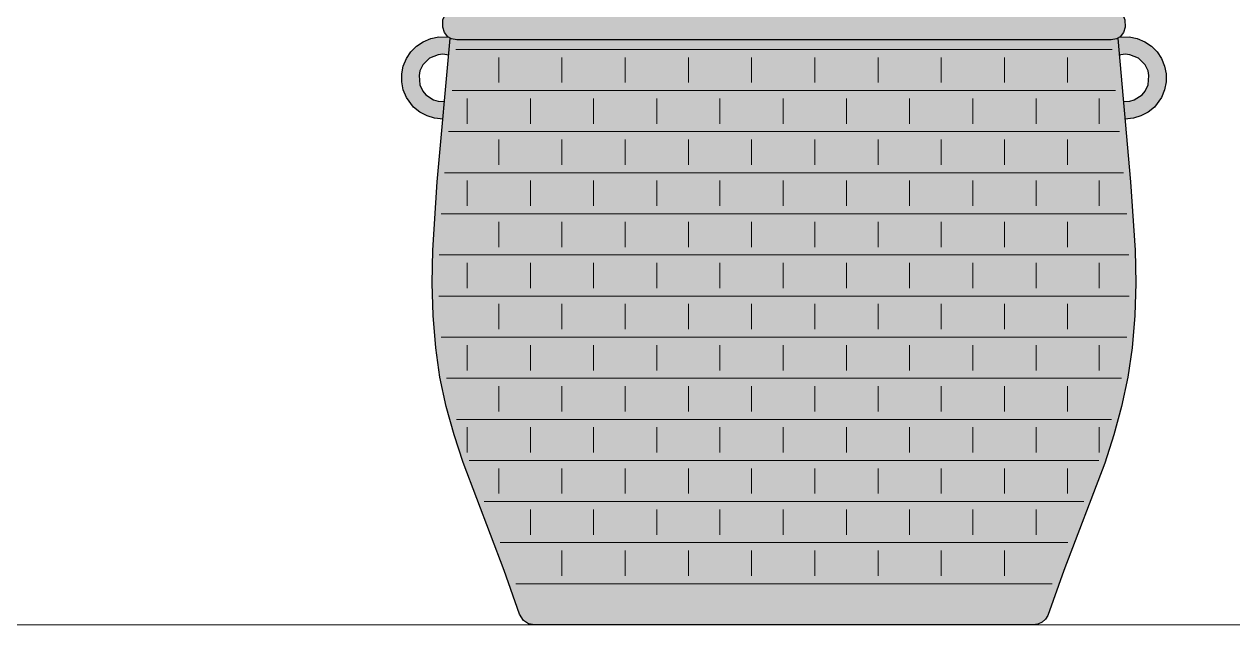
# Model space of a CAD drawing. Header units: metres. Extents: x 0 to 8.79, y -6.64 to 2.65.
# Drawn here: x 3.618 to 4.383, y 0 to 0.38 of the extents above; entities that cross this region are included whole.
import ezdxf

# ---------------------------------------------------------------- set-up
doc = ezdxf.new("R2010")
doc.units = ezdxf.units.M
doc.layers.add('VEG-MACETA', color=25, linetype='Continuous', lineweight=25, true_color=0x745440)
doc.layers.add('VEG-TEXTO', color=47, linetype='Continuous', lineweight=18, true_color=0x464646)
doc.layers.add('VEG-RELLENO', color=253, linetype='Continuous', true_color=0x96c896)

# ---------------------------------------------------------------- blocks, each defined once
blk = doc.blocks.new('VEG_Kentia_ALZADO')
at = {"layer": 'VEG-RELLENO', "true_color": 0xc2a980}
h = blk.add_hatch(color=253, dxfattribs=at)
h.dxf.hatch_style = 1
h.paths.add_polyline_path([(0.216, 0.3781), (0.2149, 0.3748), (0.2127, 0.372), (0.2104, 0.3707), (0.207, 0.37), (-0.207, 0.37), (-0.2112, 0.3711), (-0.214, 0.3733), (-0.2156, 0.3764), (-0.216, 0.381), (-0.2153, 0.3844), (-0.2134, 0.3874), (-0.2104, 0.3893), (-0.207, 0.39), (-0.0725, 0.39), (-0.0707, 0.388), (-0.0497, 0.388), (-0.0515, 0.39), (0.0515, 0.39), (0.0497, 0.388), (0.0707, 0.388), (0.0725, 0.39), (0.207, 0.39), (0.2112, 0.3889), (0.214, 0.3867), (0.2158, 0.3828)])
at = {"layer": 'VEG-RELLENO', "true_color": 0xbea57d}
h = blk.add_hatch(color=253, dxfattribs=at)
h.dxf.hatch_style = 1
h.paths.add_polyline_path([(-0.216, 0.32), (-0.2211, 0.3205), (-0.2259, 0.322), (-0.2304, 0.3244), (-0.2344, 0.3276), (-0.2376, 0.3316), (-0.24, 0.3361), (-0.2415, 0.3409), (-0.242, 0.346), (-0.2415, 0.3511), (-0.24, 0.3559), (-0.2376, 0.3604), (-0.2344, 0.3644), (-0.2304, 0.3676), (-0.2259, 0.37), (-0.2211, 0.3715), (-0.216, 0.372), (-0.2122, 0.3717), (-0.2112, 0.371), (-0.212, 0.3604), (-0.216, 0.361), (-0.2189, 0.3607), (-0.2217, 0.3599), (-0.2255, 0.3576), (-0.2285, 0.3543), (-0.2299, 0.3517), (-0.231, 0.346), (-0.2299, 0.3403), (-0.2266, 0.3354), (-0.2217, 0.3321), (-0.2189, 0.3313), (-0.2146, 0.3311)])
at = {"layer": 'VEG-RELLENO', "true_color": 0xd8bc8e}
h = blk.add_hatch(color=31, dxfattribs=at)
h.dxf.hatch_style = 1
h.paths.add_polyline_path([(-0.1588, 0), (-0.1616, 0.0007), (-0.164, 0.0022), (-0.1669, 0.0059), (-0.1771, 0.0344), (-0.203, 0.1023), (-0.2088, 0.1202), (-0.2137, 0.1382), (-0.2177, 0.1567), (-0.2204, 0.1752), (-0.2221, 0.1957), (-0.2226, 0.2161), (-0.2222, 0.2371), (-0.2194, 0.2802), (-0.2112, 0.371), (-0.207, 0.37), (0.207, 0.37), (0.2112, 0.371), (0.2194, 0.2802), (0.2222, 0.2371), (0.2226, 0.2161), (0.2221, 0.1957), (0.2204, 0.1752), (0.2177, 0.1567), (0.2137, 0.1382), (0.2088, 0.1202), (0.2031, 0.1026), (0.1771, 0.0344), (0.1673, 0.0068), (0.1648, 0.0028), (0.1616, 0.0007), (0.1578, 0)])
at = {"layer": 'VEG-RELLENO', "true_color": 0xbea57d}
h = blk.add_hatch(color=253, dxfattribs=at)
h.dxf.hatch_style = 1
h.paths.add_polyline_path([(0.2415, 0.3409), (0.2389, 0.3337), (0.2361, 0.3295), (0.2325, 0.3259), (0.2283, 0.3231), (0.2235, 0.3211), (0.2157, 0.32), (0.2146, 0.3311), (0.2189, 0.3313), (0.2217, 0.3321), (0.2266, 0.3354), (0.2285, 0.3377), (0.2304, 0.3416), (0.2309, 0.3475), (0.2304, 0.3504), (0.2285, 0.3543), (0.2243, 0.3585), (0.2189, 0.3607), (0.216, 0.361), (0.212, 0.3604), (0.2112, 0.371), (0.2122, 0.3717), (0.216, 0.372), (0.2235, 0.3709), (0.2283, 0.3689), (0.2344, 0.3644), (0.2389, 0.3583), (0.2409, 0.3535), (0.2419, 0.3485)])
at = {"layer": 'VEG-MACETA'}
for points in [[(0.0725, 0.39), (0.2079, 0.39), (0.2112, 0.3889), (0.2145, 0.386), (0.2158, 0.3828), (0.216, 0.3781), (0.2149, 0.3748), (0.2127, 0.372), (0.2104, 0.3707), (0.207, 0.37), (-0.207, 0.37), (-0.2104, 0.3707), (-0.2127, 0.372), (-0.2149, 0.3748), (-0.216, 0.3781), (-0.2158, 0.3828), (-0.2145, 0.386), (-0.2112, 0.3889), (-0.2079, 0.39), (-0.0725, 0.39)], [(-0.2157, 0.32), (-0.2211, 0.3205), (-0.2259, 0.322), (-0.2304, 0.3244), (-0.2344, 0.3276), (-0.2389, 0.3337), (-0.2409, 0.3385), (-0.2419, 0.3435), (-0.2419, 0.3485), (-0.2409, 0.3535), (-0.2389, 0.3583), (-0.2361, 0.3625), (-0.2325, 0.3661), (-0.2283, 0.3689), (-0.2235, 0.3709), (-0.2185, 0.3719), (-0.2122, 0.3717)], [(0.2112, 0.371), (0.2194, 0.2802), (0.2222, 0.2371), (0.2226, 0.2161), (0.2221, 0.1957), (0.2204, 0.1752), (0.2177, 0.1567), (0.2137, 0.1382), (0.2088, 0.1202), (0.203, 0.1023), (0.1771, 0.0344), (0.1669, 0.0059), (0.1654, 0.0035), (0.1633, 0.0016), (0.1607, 0.0004), (0.1578, 0), (-0.1578, 0), (-0.1616, 0.0007), (-0.1648, 0.0028), (-0.1673, 0.0068), (-0.1771, 0.0344), (-0.2031, 0.1026), (-0.2088, 0.1202), (-0.2137, 0.1382), (-0.2177, 0.1567), (-0.2204, 0.1752), (-0.2221, 0.1957), (-0.2226, 0.2161), (-0.2222, 0.2371), (-0.2194, 0.2802), (-0.2112, 0.371)], [(0.2122, 0.3717), (0.2185, 0.3719), (0.2235, 0.3709), (0.2283, 0.3689), (0.2325, 0.3661), (0.2361, 0.3625), (0.2389, 0.3583), (0.2409, 0.3535), (0.2419, 0.3485), (0.2419, 0.3435), (0.2409, 0.3385), (0.2389, 0.3337), (0.2344, 0.3276), (0.2304, 0.3244), (0.2259, 0.322), (0.2211, 0.3205), (0.2157, 0.32)], [(-0.212, 0.3604), (-0.216, 0.361), (-0.2189, 0.3607), (-0.2243, 0.3585), (-0.2285, 0.3543), (-0.2304, 0.3504), (-0.2309, 0.3475), (-0.2304, 0.3416), (-0.2285, 0.3377), (-0.2266, 0.3354), (-0.2217, 0.3321), (-0.2189, 0.3313), (-0.2146, 0.3311)], [(0.2146, 0.3311), (0.2189, 0.3313), (0.2217, 0.3321), (0.2266, 0.3354), (0.2285, 0.3377), (0.2304, 0.3416), (0.2309, 0.3475), (0.2304, 0.3504), (0.2285, 0.3543), (0.2243, 0.3585), (0.2189, 0.3607), (0.216, 0.361), (0.212, 0.3604)]]:
    blk.add_lwpolyline(points, dxfattribs=at)
at = {"layer": 'VEG-MACETA', "lineweight": 9}
for points in [[(-0.2077, 0.364), (0.2077, 0.364)], [(-0.1805, 0.343), (-0.1805, 0.359)], [(-0.1405, 0.343), (-0.1405, 0.359)], [(-0.1005, 0.343), (-0.1005, 0.359)], [(-0.0605, 0.343), (-0.0605, 0.359)], [(-0.0205, 0.343), (-0.0205, 0.359)], [(0.0195, 0.343), (0.0195, 0.359)], [(0.0595, 0.343), (0.0595, 0.359)], [(0.0995, 0.343), (0.0995, 0.359)], [(0.1395, 0.343), (0.1395, 0.359)], [(0.1795, 0.343), (0.1795, 0.359)], [(-0.2099, 0.338), (0.2099, 0.338)], [(-0.2005, 0.317), (-0.2005, 0.333)], [(-0.1605, 0.317), (-0.1605, 0.333)], [(-0.1205, 0.317), (-0.1205, 0.333)], [(-0.0805, 0.317), (-0.0805, 0.333)], [(-0.0405, 0.317), (-0.0405, 0.333)], [(-0.0005, 0.317), (-0.0005, 0.333)], [(0.0395, 0.317), (0.0395, 0.333)], [(0.0795, 0.317), (0.0795, 0.333)], [(0.1195, 0.317), (0.1195, 0.333)], [(0.1595, 0.317), (0.1595, 0.333)], [(0.1995, 0.317), (0.1995, 0.333)], [(-0.2124, 0.312), (0.2124, 0.312)], [(-0.1805, 0.291), (-0.1805, 0.307)], [(-0.1405, 0.291), (-0.1405, 0.307)], [(-0.1005, 0.291), (-0.1005, 0.307)], [(-0.0605, 0.291), (-0.0605, 0.307)], [(-0.0205, 0.291), (-0.0205, 0.307)], [(0.0195, 0.291), (0.0195, 0.307)], [(0.0595, 0.291), (0.0595, 0.307)], [(0.0995, 0.291), (0.0995, 0.307)], [(0.1395, 0.291), (0.1395, 0.307)], [(0.1795, 0.291), (0.1795, 0.307)], [(-0.2148, 0.286), (0.2148, 0.286)], [(-0.2005, 0.265), (-0.2005, 0.281)], [(-0.1605, 0.265), (-0.1605, 0.281)], [(-0.1205, 0.265), (-0.1205, 0.281)], [(-0.0805, 0.265), (-0.0805, 0.281)], [(-0.0405, 0.265), (-0.0405, 0.281)], [(-0.0005, 0.265), (-0.0005, 0.281)], [(0.0395, 0.265), (0.0395, 0.281)], [(0.0795, 0.265), (0.0795, 0.281)], [(0.1195, 0.265), (0.1195, 0.281)], [(0.1595, 0.265), (0.1595, 0.281)], [(0.1995, 0.265), (0.1995, 0.281)], [(-0.2169, 0.26), (0.2169, 0.26)], [(-0.1805, 0.239), (-0.1805, 0.255)], [(-0.1405, 0.239), (-0.1405, 0.255)], [(-0.1005, 0.239), (-0.1005, 0.255)], [(-0.0605, 0.239), (-0.0605, 0.255)], [(-0.0205, 0.239), (-0.0205, 0.255)], [(0.0195, 0.239), (0.0195, 0.255)], [(0.0595, 0.239), (0.0595, 0.255)], [(0.0995, 0.239), (0.0995, 0.255)], [(0.1395, 0.239), (0.1395, 0.255)], [(0.1795, 0.239), (0.1795, 0.255)], [(-0.2183, 0.234), (0.2183, 0.234)], [(-0.2005, 0.213), (-0.2005, 0.229)], [(-0.1605, 0.213), (-0.1605, 0.229)], [(-0.1205, 0.213), (-0.1205, 0.229)], [(-0.0805, 0.213), (-0.0805, 0.229)], [(-0.0405, 0.213), (-0.0405, 0.229)], [(-0.0005, 0.213), (-0.0005, 0.229)], [(0.0395, 0.213), (0.0395, 0.229)], [(0.0795, 0.213), (0.0795, 0.229)], [(0.1195, 0.213), (0.1195, 0.229)], [(0.1595, 0.213), (0.1595, 0.229)], [(0.1995, 0.213), (0.1995, 0.229)], [(-0.2184, 0.208), (0.2184, 0.208)], [(-0.1805, 0.187), (-0.1805, 0.203)], [(-0.1405, 0.187), (-0.1405, 0.203)], [(-0.1005, 0.187), (-0.1005, 0.203)], [(-0.0605, 0.187), (-0.0605, 0.203)], [(-0.0205, 0.187), (-0.0205, 0.203)], [(0.0195, 0.187), (0.0195, 0.203)], [(0.0595, 0.187), (0.0595, 0.203)], [(0.0995, 0.187), (0.0995, 0.203)], [(0.1395, 0.187), (0.1395, 0.203)], [(0.1795, 0.187), (0.1795, 0.203)], [(-0.217, 0.182), (0.217, 0.182)], [(-0.2005, 0.161), (-0.2005, 0.177)], [(-0.1605, 0.161), (-0.1605, 0.177)], [(-0.1205, 0.161), (-0.1205, 0.177)], [(-0.0805, 0.161), (-0.0805, 0.177)], [(-0.0405, 0.161), (-0.0405, 0.177)], [(-0.0005, 0.161), (-0.0005, 0.177)], [(0.0395, 0.161), (0.0395, 0.177)], [(0.0795, 0.161), (0.0795, 0.177)], [(0.1195, 0.161), (0.1195, 0.177)], [(0.1595, 0.161), (0.1595, 0.177)], [(0.1995, 0.161), (0.1995, 0.177)], [(-0.2135, 0.156), (0.2135, 0.156)], [(-0.1805, 0.135), (-0.1805, 0.151)], [(-0.1405, 0.135), (-0.1405, 0.151)], [(-0.1005, 0.135), (-0.1005, 0.151)], [(-0.0605, 0.135), (-0.0605, 0.151)], [(-0.0205, 0.135), (-0.0205, 0.151)], [(0.0195, 0.135), (0.0195, 0.151)], [(0.0595, 0.135), (0.0595, 0.151)], [(0.0995, 0.135), (0.0995, 0.151)], [(0.1395, 0.135), (0.1395, 0.151)], [(0.1795, 0.135), (0.1795, 0.151)], [(-0.2073, 0.13), (0.2073, 0.13)], [(-0.2005, 0.109), (-0.2005, 0.125)], [(-0.1605, 0.109), (-0.1605, 0.125)], [(-0.1205, 0.109), (-0.1205, 0.125)], [(-0.0805, 0.109), (-0.0805, 0.125)], [(-0.0405, 0.109), (-0.0405, 0.125)], [(-0.0005, 0.109), (-0.0005, 0.125)], [(0.0395, 0.109), (0.0395, 0.125)], [(0.0795, 0.109), (0.0795, 0.125)], [(0.1195, 0.109), (0.1195, 0.125)], [(0.1595, 0.109), (0.1595, 0.125)], [(0.1995, 0.109), (0.1995, 0.125)], [(-0.1993, 0.104), (0.1993, 0.104)], [(-0.1805, 0.083), (-0.1805, 0.099)], [(-0.1405, 0.083), (-0.1405, 0.099)], [(-0.1005, 0.083), (-0.1005, 0.099)], [(-0.0605, 0.083), (-0.0605, 0.099)], [(-0.0205, 0.083), (-0.0205, 0.099)], [(0.0195, 0.083), (0.0195, 0.099)], [(0.0595, 0.083), (0.0595, 0.099)], [(0.0995, 0.083), (0.0995, 0.099)], [(0.1395, 0.083), (0.1395, 0.099)], [(0.1795, 0.083), (0.1795, 0.099)], [(-0.1898, 0.078), (0.1898, 0.078)], [(-0.1605, 0.057), (-0.1605, 0.073)], [(-0.1205, 0.057), (-0.1205, 0.073)], [(-0.0805, 0.057), (-0.0805, 0.073)], [(-0.0405, 0.057), (-0.0405, 0.073)], [(-0.0005, 0.057), (-0.0005, 0.073)], [(0.0395, 0.057), (0.0395, 0.073)], [(0.0795, 0.057), (0.0795, 0.073)], [(0.1195, 0.057), (0.1195, 0.073)], [(0.1595, 0.057), (0.1595, 0.073)], [(-0.1797, 0.052), (0.1797, 0.052)], [(-0.1405, 0.031), (-0.1405, 0.047)], [(-0.1005, 0.031), (-0.1005, 0.047)], [(-0.0605, 0.031), (-0.0605, 0.047)], [(-0.0205, 0.031), (-0.0205, 0.047)], [(0.0195, 0.031), (0.0195, 0.047)], [(0.0595, 0.031), (0.0595, 0.047)], [(0.0995, 0.031), (0.0995, 0.047)], [(0.1395, 0.031), (0.1395, 0.047)], [(-0.1698, 0.026), (0.1698, 0.026)]]:
    blk.add_lwpolyline(points, dxfattribs=at)

msp = doc.modelspace()

# ---------------------------------------------------------------- linework, layer by layer
at = {"layer": 'VEG-TEXTO'}
msp.add_line((3.1937, 0), (5.00351, 0), dxfattribs=at)

# ---------------------------------------------------------------- block references
msp.add_blockref('VEG_Kentia_ALZADO', (4.0986, 0))

doc.saveas('drawing.dxf')
